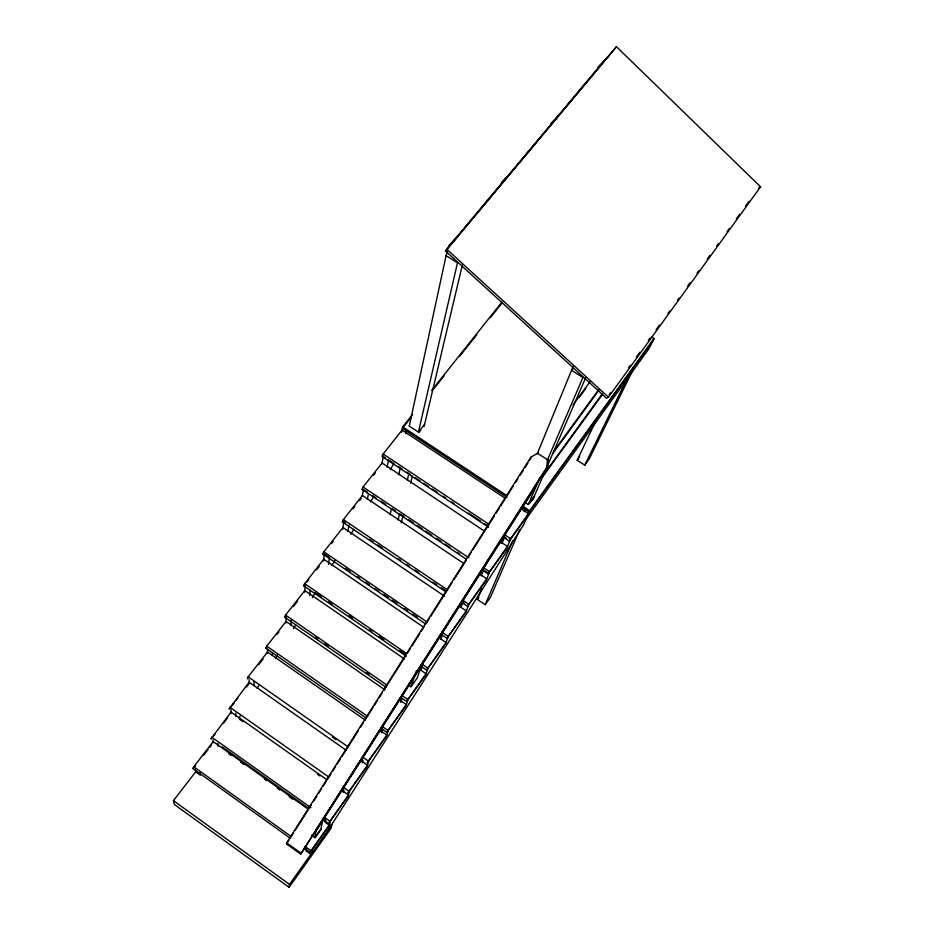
<?xml version="1.0" encoding="UTF-8"?>
<svg xmlns="http://www.w3.org/2000/svg" width="934" height="934" viewBox="0 0 934 934"><rect width="100%" height="100%" fill="white"/><g stroke="black" fill="none" stroke-linecap="round" stroke-linejoin="round"><path stroke-width="1.4" d="M527.628 515.556L509.158 540.949L528.469 513.642L521.172 508.82M267.451 653.45L267.568 649.223M466.299 559.232L362.065 489.381L363.092 486.964L382.076 462.995L484.571 531.212M272.401 655.458L272.495 652.656M285.932 622.978L286.306 616.697M289.879 837.985L192.929 768.565L193.478 767.141L213.197 741.608L308.255 809.218M290.953 625.138L291.291 620.153M304.624 592.144L305.231 585.455M309.598 595.553L310.135 590.23M300.713 854.131L546.74 467.409L547.534 459.773L548.363 459.376L547.569 466.988L300.713 854.131L286.54 843.974L286.668 842.853L530.967 457.1L538.346 452.838L537.47 453.212L547.534 459.773M323.549 560.937L324.39 553.827M328.558 564.346L329.282 558.684M289.096 887.3L289.482 884.37L331.85 824.885L330.986 828.423L289.096 887.3L174.354 804.478L173.432 800.636L196.35 770.959M342.696 529.356L343.817 521.592M347.95 531.481L348.931 525.048M408.076 699.496L405.846 705.906L386.746 732.326L406.29 704.61L399.145 699.671M362.31 496.012L363.221 490.537M367.412 499.445L368.37 493.993M306.504 848.084L306.013 850.851L310.882 854.33L311.676 850.244M381.936 463.766L383.36 456.166M387.085 467.187L388.567 459.621M316.556 828.236L314.723 837.518L320.957 828.797L323.304 817.694M428.064 668.23L425.53 675.142L406.559 701.411L426.044 673.753L420.043 669.631M401.562 432.279L402.671 426.885L412.606 414.404M405.73 433.516L406.29 430.913M390.155 514.587L391.381 508.89M398.76 474.741L400.301 467.619M409.22 426.348L447.806 247.732L552.029 123.09M324.53 821.85L325.02 819.562M398.176 519.818L399.483 514.144M407.352 480.064L408.66 474.39M418.49 431.788L457.485 262.828L446.113 255.589M330.496 820.811L329.422 825.341L310.17 852.24L304.064 848.154M401.258 522.842L402.939 515.766M410.656 483.182L412.338 476.106M424.083 426.523L462.342 265.046M448.308 636.579L445.46 643.993L426.569 670.11L446.032 642.51L438.828 637.607M343.257 792.522L343.887 790.001M349.549 791.028L348.195 796.013L328.826 822.901L348.464 795.009L341.354 789.989M362.205 762.833L362.987 760.089M368.825 760.883L367.179 766.335L347.95 793.059L367.517 765.238L360.407 760.253M381.376 732.793L382.496 729.221M388.334 730.376L386.396 736.296L367.202 762.88L386.793 735.105L379.624 730.119M510.548 539.257L506.707 548.27L488.12 573.85L507.477 546.46L500.239 541.638M400.791 702.403L402.075 698.527M408.707 685.206L410.948 686.759L416.459 670.752M423.265 660.63L417.078 678.236L410.948 686.759M420.837 670.472L422.472 665.837M440.766 639.241L442.611 634.268M460.941 607.637L463.007 602.313M468.786 604.543L465.622 612.482L447.036 638.261L440.813 634.326M481.29 575.846L483.73 569.752M519.818 529.508L490.315 597.527L485.19 604.707L477.332 599.406L481.769 588.63M500.624 542.794L503.391 536.058M537.225 453.831L573.254 366.245M489.533 572.098L486.042 580.574L467.537 606.201L461.338 602.278M501.967 543.46L504.64 536.98M524.149 511.727L525.153 509.38M485.19 604.707L512.778 540.553M524.756 502.223L528.27 504.547L539.805 477.753M547.277 460.369L582.909 377.523L571.596 370.261L573.348 367.926M532.555 500.169L585.781 377.488M651.617 336.952L654.069 338.505L529.741 510.735L523.577 524.85L328.383 829.742M632.937 369.899L589.354 458.699L584.731 465.167L577.2 460.264L595.857 420.884M584.731 465.167L627.66 377.348M654.069 338.505L649.142 348.417L526.111 519.047M239.011 718.048L240.517 715.561M257.142 688.241L258.66 685.754M275.285 658.435L277.55 654.699M293.416 628.617L295.693 624.893M312.318 597.573L315.342 592.6M331.967 565.28L334.991 560.307M350.857 534.225L353.881 529.251M370.506 501.932L373.53 496.958M390.155 469.639L393.938 463.427M286.54 843.974L288.875 840.285M290.439 837.833L293.556 832.906M295.109 830.454L311.466 804.629M313.801 800.94L316.918 796.025M318.471 793.573L321.588 788.646M323.141 786.194L326.258 781.279M327.822 778.816L330.928 773.901M332.492 771.437L335.61 766.522M337.162 764.059L340.28 759.144M341.832 756.692L358.189 730.867M360.524 727.177L363.641 722.262M365.194 719.799L372.981 707.505M374.546 705.053L377.651 700.138M379.216 697.675L382.333 692.759M383.886 690.296L405.695 655.878M407.247 653.415L410.365 648.5M411.917 646.036L419.705 633.742M421.269 631.291L424.386 626.364M425.939 623.912L429.056 618.997M430.609 616.533L452.418 582.104M453.971 579.652L466.44 559.98M467.992 557.516L471.11 552.601M472.662 550.149L494.471 515.72M496.024 513.256L499.141 508.341M500.694 505.889L513.163 486.217M515.498 482.528L517.833 478.838M520.168 475.149L523.285 470.234M524.838 467.771L527.955 462.855M529.508 460.392L531.072 457.94M316.182 830.116L537.575 482.925M315.961 831.26L536.455 485.517M505.364 498.382L402.005 430.13L382.566 454.788L382.018 456.422L488.564 527.266M463.801 563.482L362.404 495.464L343.082 520.005L342.358 521.919L445.716 591.724M444.502 596.172L342.965 527.535L323.853 551.796L322.895 554.072L425.18 623.679M423.254 626.994L323.748 559.221L304.087 584.439L303.667 585.828L406.29 656.193M404.434 658.914L304.776 590.533L285.29 615.471L284.601 617.152L386.197 687.354M384.866 689.794L286.026 621.46L266.75 646.13L265.828 648.161L366.397 718.153M365.311 720.149L267.486 652.037L248.164 676.823L247.276 678.796L247.93 678.446M346.21 750.294L249.18 682.24L228.947 709.081L229.881 708.416M327.122 779.937L231.083 712.093L210.839 738.992L211.516 738.572M479.492 574.013L486.742 578.87L467.35 606.341M459.003 605.979L466.253 610.883L446.837 638.424M322.51 819.363L329.644 824.43L309.983 852.38M321.354 829.088L315.132 837.81L311.489 835.206M477.332 599.406L478.803 597.363M577.2 460.264L579.512 457.03M608.443 397.16L760.568 186.8L616.452 46.7L445.448 250.931L606.54 398.246L608.443 397.16L446.977 249.436L445.448 250.931M653.31 340.046L529.181 512.03L521.522 506.975M528.27 504.547L534.213 496.339M529.403 503.508L534.528 496.433M609.096 394.708L610.801 392.35M628.734 367.576L630.438 365.217M636.416 356.963L639.825 352.246M648.359 340.443L650.076 338.085M656.053 329.83L659.462 325.114M667.997 313.322L669.701 310.964M677.384 300.339L679.1 297.981M687.634 286.189L690.191 282.652M697.021 273.207L698.725 270.848M707.26 259.057L709.828 255.519M716.658 246.086L718.363 243.727M726.897 231.924L729.454 228.386M736.284 218.953L739.705 214.236M745.682 205.97L749.091 201.254M543.693 474.507L601.986 394.265M542.771 476.62L602.64 394.195M553.827 451.145L598.262 390.202M552.846 453.399L599.219 389.782M572.974 404.912L590.148 381.562M579.08 397.592L585.98 388.194M213.547 736.015L215.345 733.692M223.226 723.535L227.639 717.849M195.673 765.541L192.929 768.565M203.612 755.279L208.037 749.558M209.788 747.293L211.551 745.017M231.632 706.151L234.306 702.718M236.022 700.5L237.808 698.2M246.564 686.945L249.191 683.56L249.144 679.613M277.2 634.163L278.962 631.898M258.695 664.693L263.084 659.054M293.299 606.61L297.677 601.017M307.041 581.964L308.815 579.699M316.603 569.787L319.218 566.459M424.62 424.234L418.409 432.115L409.279 426.091M331.442 543.658L333.193 541.428M418.969 432.43L420.744 430.177M373.588 475.278L375.386 473.001M353.04 508.843L354.85 506.555M359.485 500.671L361.213 498.487M431.555 390.575L501.932 302.079M411.45 416.926L402.379 428.332L506.964 497.367M434.123 388.392L444.094 375.842M459.516 356.449L476.749 334.769M490.362 317.653L502.153 302.826M446.977 249.436L616.452 46.7M555.753 118.641L599.488 66.337M608.945 55.678L598.145 67.225L604.333 60.885M559.886 114.041L550.967 123.627L556.909 117.602M266.715 647.589L265.828 648.161M510.116 173.584L501.301 182.994L506.975 177.332M285.454 616.615L284.601 617.152M457.625 236.36L448.962 245.572L455.862 238.8M304.437 585.279L303.667 585.828M323.643 553.558L323.012 554.06M362.766 488.949L362.065 489.381M758.478 188.283L760.568 186.8M546.74 467.409L547.569 466.988M530.967 457.1L531.855 456.703M342.358 521.919L343.082 521.452L345.487 523.075M402.671 426.885L506.753 495.557M522.48 505.948L529.741 510.735M383.092 453.947L488.634 524.079M504.407 534.552L510.466 538.591M382.695 456.037L385.112 457.648M389.957 460.859L393.576 463.276M398.421 466.486L402.04 468.903M406.885 472.114L410.516 474.53M415.35 477.741L420.183 480.963M423.814 483.368L428.648 486.591M432.279 488.996L437.112 492.218M443.16 496.234L445.588 497.845M451.636 501.862L454.052 503.473M468.564 513.116L480.66 521.149M484.279 523.565L487.91 525.982M503.636 536.431L506.053 538.031M503.099 536.933L509.158 540.949M363.092 486.964L468.938 557.855M483.38 567.522L489.393 571.561M363.98 489.755L367.611 492.195M372.456 495.44L376.087 497.869M380.932 501.114L385.765 504.36M391.825 508.411L395.456 510.851M400.301 514.097L403.932 516.525M408.777 519.771L413.61 523.017M417.241 525.445L422.086 528.691M425.717 531.131L431.777 535.182M436.61 538.428L441.455 541.673M445.086 544.102L449.931 547.347M457.193 552.216L459.621 553.839M485.038 570.872L488.669 573.301M483.275 570.604L488.12 573.85M343.35 519.584L446.896 589.482M462.552 600.048L468.576 604.111M369.49 539.28L373.098 541.72M377.896 544.954L382.695 548.2M398.304 558.742L400.698 560.365M406.699 564.416L409.104 566.039M415.105 570.09L418.712 572.519M433.107 582.244L436.715 584.672M441.513 587.918L446.312 591.164M461.921 601.694L464.315 603.317M323.853 551.796L427.527 622.324M441.992 632.166L448.016 636.264M324.845 554.376L329.655 557.656M345.276 568.281L350.087 571.55M357.29 576.465L359.695 578.099M365.708 582.186L369.315 584.637M375.316 588.724L378.924 591.187M383.734 594.456L388.544 597.725M392.152 600.177L396.95 603.446M404.165 608.361L407.773 610.813M412.571 614.082L417.381 617.351M304.577 583.622L406.197 653.275M421.736 663.934L427.714 668.032M316.474 593.534L321.284 596.838M328.499 601.788L332.119 604.263M348.966 615.81L352.573 618.285M369.42 629.843L371.825 631.489M379.052 636.439L383.862 639.743M399.507 650.473L404.329 653.777M420.604 666.024L426.569 670.11M285.547 615.062L387.306 685.346M401.667 695.27L407.656 699.403M315.295 637.233L317.688 638.879M324.845 643.83L328.429 646.305M366.618 672.69L369 674.336M400.546 697.266L406.523 701.387M266.75 646.13L367.657 716.343M381.901 726.255L387.844 730.388M380.757 728.158L386.746 732.326M248.164 676.823L348.055 746.826M362.322 756.832L368.265 761M332.364 737.183L335.925 739.681M229.799 707.155L328.675 776.948M342.976 787.035L348.931 791.238M239.431 719.168L242.968 721.678M317.455 774.298L319.825 775.967M211.656 737.124L310.917 807.688M325.102 817.764L329.83 821.126M222.21 746.908L308.278 808.108M323.596 819.013L325.954 820.682M228.713 753.691L231.083 755.384M240.563 762.121L244.113 764.654M264.264 778.979L266.634 780.672M277.293 788.249L279.663 789.942M289.143 796.679L292.692 799.212M325.873 822.819L328.243 824.5M193.735 766.744L290.813 836.245M305.021 846.414L310.94 850.652M286.668 842.853L300.888 853.046M173.432 800.636L289.482 884.37M195.264 769.219L195.685 771.823L200.425 775.208L200.028 772.628M213.01 739.915L213.314 742.74M217.82 743.336L218.089 746.138M230.943 709.665L231.153 713.319M235.8 713.086L235.963 716.717M254.036 681.75L254.048 685.661"/></g></svg>
